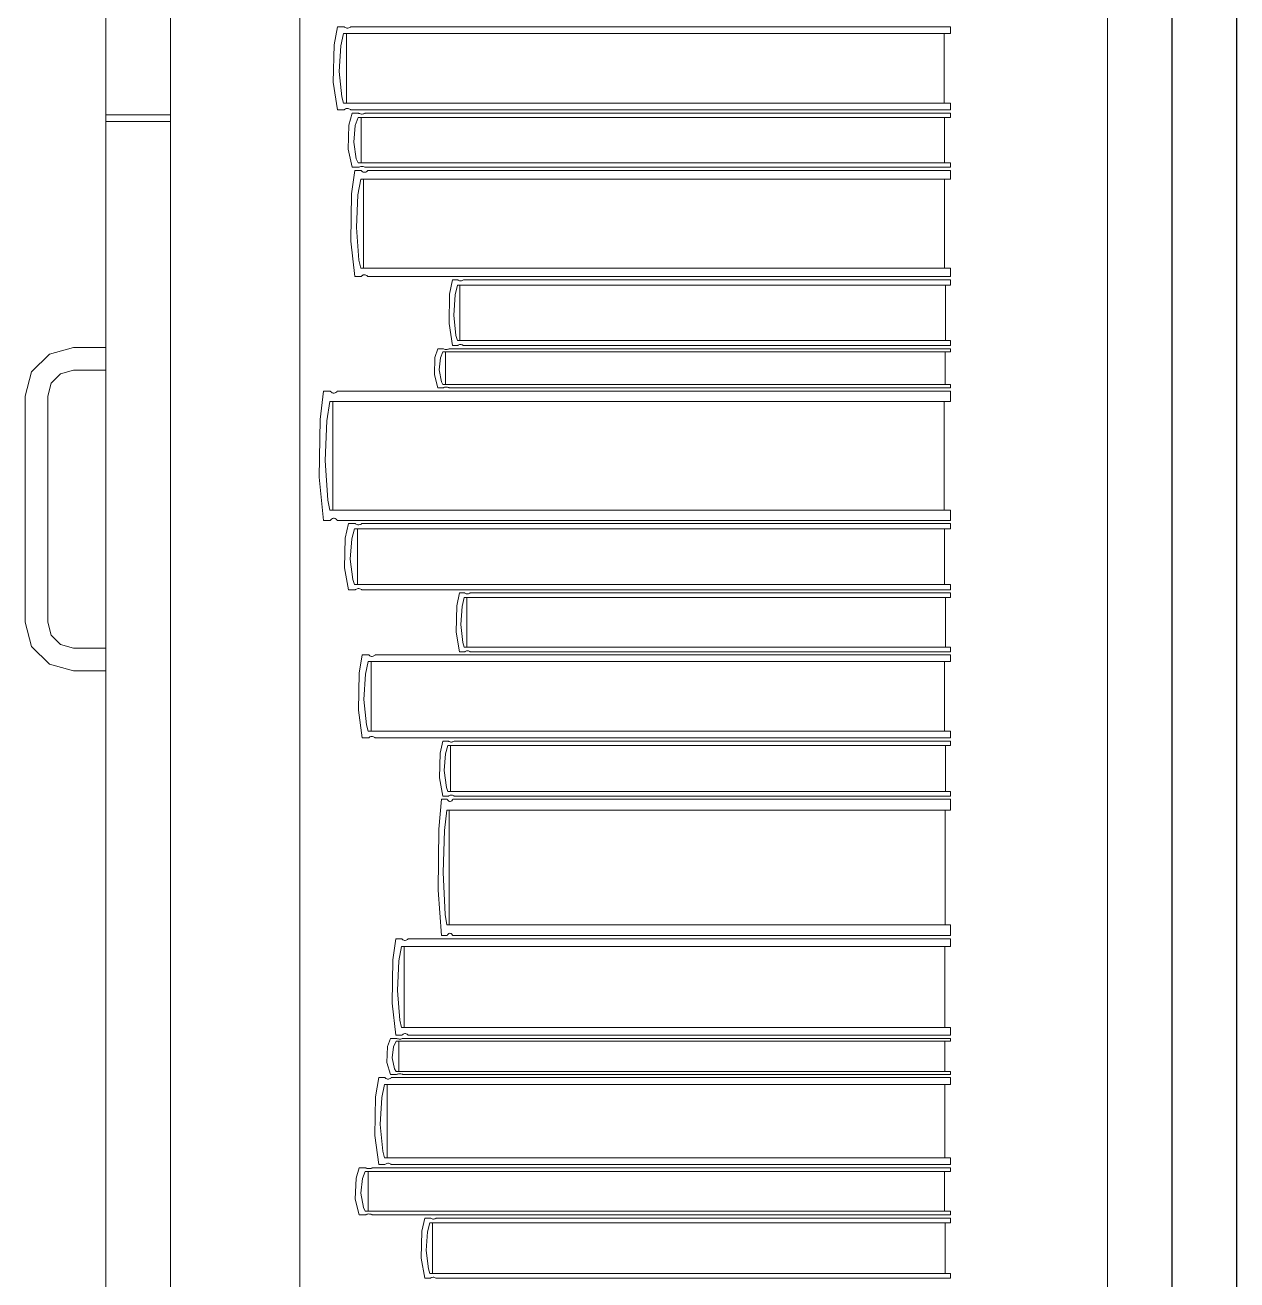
# Model space of a CAD drawing. Header units: inches. Extents: x -38 to 5698, y -33 to 92.
# Drawn here: x 228.6741 to 229.0491, y 35.7452 to 36.1335 of the extents above; entities that cross this region are included whole.
import ezdxf

# ---------------------------------------------------------------- set-up
doc = ezdxf.new("R2010")
doc.units = ezdxf.units.IN
doc.header["$MEASUREMENT"] = 0
doc.set_wipeout_variables(frame=1)
doc.linetypes.add('Wipeout_Contour', pattern=[1, 0, -1])
doc.layers.add('Interior - Mobiliario', color=7, linetype='Continuous')

msp = doc.modelspace()

# ---------------------------------------------------------------- linework, layer by layer
at = {"layer": 'Interior - Mobiliario', "color": 175, "linetype": 'Continuous', "lineweight": 13}
for p, q in [((228.69912, 34.98472), (228.69912, 36.48472)), ((228.69912, 36.46472), (228.69912, 35.00472)), ((228.69912, 36.46472), (228.69912, 35.00472)), ((228.69912, 36.46472), (228.69912, 36.10572)), ((228.71912, 36.46472), (228.71912, 35.00472)), ((228.71912, 36.46472), (228.71912, 35.00472)), ((228.71912, 36.46472), (228.71912, 35.00472)), ((228.71912, 36.46472), (228.71912, 36.10572)), ((229.02912, 35.00472), (229.02912, 36.46472)), ((228.71912, 36.44472), (228.71912, 35.02472)), ((228.75912, 35.02472), (228.75912, 36.44472)), ((229.00912, 36.44472), (229.00912, 35.02472)), ((228.77076, 36.13301), (228.76972, 36.12736)), ((228.77282, 36.13301), (228.77076, 36.13301)), ((228.77178, 36.12709), (228.77266, 36.13095)), ((228.77266, 36.13095), (228.96046, 36.13095)), ((228.77293, 36.13291), (228.77282, 36.13301)), ((228.77317, 36.13275), (228.77293, 36.13291)), ((228.77343, 36.13264), (228.77317, 36.13275)), ((228.7737, 36.13258), (228.77343, 36.13264)), ((228.7736, 36.13095), (228.7736, 36.10932)), ((228.77398, 36.13258), (228.7737, 36.13258)), ((228.77426, 36.13262), (228.77398, 36.13258)), ((228.77452, 36.13272), (228.77426, 36.13262)), ((228.77477, 36.13287), (228.77452, 36.13272)), ((228.77492, 36.13301), (228.77477, 36.13287)), ((228.96046, 36.13301), (228.77492, 36.13301)), ((228.95856, 36.10932), (228.95856, 36.13095)), ((228.96046, 36.13095), (228.96046, 36.13301)), ((228.76972, 36.12736), (228.76949, 36.11585)), ((228.7713, 36.11917), (228.77178, 36.12709)), ((228.77209, 36.11128), (228.7713, 36.11917)), ((228.76949, 36.11585), (228.77076, 36.10727)), ((228.77266, 36.10932), (228.77209, 36.11128)), ((228.77076, 36.10727), (228.77282, 36.10727)), ((228.96046, 36.10932), (228.77266, 36.10932)), ((228.77282, 36.10727), (228.77298, 36.1074)), ((228.77298, 36.1074), (228.77322, 36.10755)), ((228.77322, 36.10755), (228.77349, 36.10765)), ((228.77349, 36.10765), (228.77376, 36.1077)), ((228.77376, 36.1077), (228.77404, 36.10769)), ((228.77404, 36.10769), (228.77432, 36.10763)), ((228.77432, 36.10763), (228.77458, 36.10752)), ((228.77458, 36.10752), (228.77482, 36.10737)), ((228.77482, 36.10737), (228.77492, 36.10727)), ((228.77492, 36.10727), (228.96046, 36.10727)), ((228.96046, 36.10727), (228.96046, 36.10932)), ((228.69912, 36.10572), (228.71912, 36.10572)), ((228.69912, 35.74472), (228.69912, 36.10372)), ((228.69912, 36.10372), (228.71912, 36.10372)), ((228.71912, 35.74472), (228.71912, 36.10372)), ((228.7753, 36.10627), (228.77429, 36.10259)), ((228.77731, 36.10627), (228.7753, 36.10627)), ((228.7763, 36.10241), (228.77715, 36.10492)), ((228.77715, 36.10492), (228.96046, 36.10492)), ((228.77742, 36.1062), (228.77731, 36.10627)), ((228.77765, 36.1061), (228.77742, 36.1062)), ((228.77791, 36.10603), (228.77765, 36.1061)), ((228.77817, 36.10599), (228.77791, 36.10603)), ((228.77808, 36.10492), (228.77808, 36.09084)), ((228.77845, 36.10599), (228.77817, 36.10599)), ((228.77872, 36.10602), (228.77845, 36.10599)), ((228.77897, 36.10608), (228.77872, 36.10602)), ((228.77921, 36.10618), (228.77897, 36.10608)), ((228.77937, 36.10627), (228.77921, 36.10618)), ((228.96046, 36.10627), (228.77937, 36.10627)), ((228.95861, 36.09084), (228.95861, 36.10492)), ((228.96046, 36.10492), (228.96046, 36.10627)), ((228.77429, 36.10259), (228.77406, 36.09509)), ((228.77583, 36.09725), (228.7763, 36.10241)), ((228.7766, 36.09211), (228.77583, 36.09725)), ((228.77406, 36.09509), (228.7753, 36.0895)), ((228.77715, 36.09084), (228.7766, 36.09211)), ((228.77612, 36.0885), (228.77511, 36.08131)), ((228.7753, 36.0895), (228.77731, 36.0895)), ((228.77812, 36.0885), (228.77612, 36.0885)), ((228.96046, 36.09084), (228.77715, 36.09084)), ((228.77731, 36.0895), (228.77747, 36.08959)), ((228.77747, 36.08959), (228.77771, 36.08969)), ((228.77771, 36.08969), (228.77796, 36.08975)), ((228.77796, 36.08975), (228.77823, 36.08978)), ((228.77822, 36.08837), (228.77812, 36.0885)), ((228.77846, 36.08817), (228.77822, 36.08837)), ((228.77823, 36.08978), (228.77851, 36.08978)), ((228.77871, 36.08803), (228.77846, 36.08817)), ((228.77851, 36.08978), (228.77877, 36.08974)), ((228.77898, 36.08796), (228.77871, 36.08803)), ((228.77877, 36.08974), (228.77903, 36.08967)), ((228.77925, 36.08795), (228.77898, 36.08796)), ((228.77903, 36.08967), (228.77926, 36.08957)), ((228.77952, 36.08801), (228.77925, 36.08795)), ((228.77926, 36.08957), (228.77937, 36.0895)), ((228.77937, 36.0895), (228.96046, 36.0895)), ((228.77977, 36.08814), (228.77952, 36.08801)), ((228.78001, 36.08832), (228.77977, 36.08814)), ((228.78016, 36.0885), (228.78001, 36.08832)), ((228.96046, 36.0885), (228.78016, 36.0885)), ((228.96046, 36.0895), (228.96046, 36.09084)), ((228.96046, 36.08588), (228.96046, 36.0885)), ((228.77711, 36.08096), (228.77796, 36.08588)), ((228.77796, 36.08588), (228.96046, 36.08588)), ((228.77888, 36.08588), (228.77888, 36.05833)), ((228.95861, 36.05833), (228.95861, 36.08588)), ((228.77511, 36.08131), (228.77488, 36.06664)), ((228.77664, 36.07087), (228.77711, 36.08096)), ((228.77741, 36.06081), (228.77664, 36.07087)), ((228.77488, 36.06664), (228.77612, 36.0557)), ((228.77796, 36.05833), (228.77741, 36.06081)), ((228.96046, 36.05833), (228.77796, 36.05833)), ((228.96046, 36.0557), (228.96046, 36.05833)), ((228.77612, 36.0557), (228.77812, 36.0557)), ((228.77812, 36.0557), (228.77827, 36.05588)), ((228.77827, 36.05588), (228.77851, 36.05607)), ((228.77851, 36.05607), (228.77877, 36.05619)), ((228.77877, 36.05619), (228.77904, 36.05625)), ((228.77904, 36.05625), (228.77931, 36.05624)), ((228.77931, 36.05624), (228.77957, 36.05617)), ((228.77957, 36.05617), (228.77983, 36.05603)), ((228.77983, 36.05603), (228.78006, 36.05583)), ((228.78006, 36.05583), (228.78016, 36.0557)), ((228.78016, 36.0557), (228.96046, 36.0557)), ((228.80634, 36.0547), (228.8055, 36.05023)), ((228.80802, 36.0547), (228.80634, 36.0547)), ((228.80718, 36.05002), (228.80789, 36.05307)), ((228.80789, 36.05307), (228.96046, 36.05307)), ((228.80811, 36.05462), (228.80802, 36.0547)), ((228.8083, 36.0545), (228.80811, 36.05462)), ((228.80851, 36.05441), (228.8083, 36.0545)), ((228.80873, 36.05437), (228.80851, 36.05441)), ((228.80866, 36.05307), (228.80866, 36.03595)), ((228.80896, 36.05436), (228.80873, 36.05437)), ((228.80919, 36.0544), (228.80896, 36.05436)), ((228.8094, 36.05448), (228.80919, 36.0544)), ((228.8096, 36.05459), (228.8094, 36.05448)), ((228.80973, 36.0547), (228.8096, 36.05459)), ((228.96046, 36.0547), (228.80973, 36.0547)), ((228.95892, 36.03595), (228.95892, 36.05307)), ((228.96046, 36.05307), (228.96046, 36.0547)), ((228.8055, 36.05023), (228.80531, 36.04112)), ((228.80679, 36.04375), (228.80718, 36.05002)), ((228.80743, 36.0375), (228.80679, 36.04375)), ((228.80531, 36.04112), (228.80634, 36.03432)), ((228.80789, 36.03595), (228.80743, 36.0375)), ((228.68912, 36.03372), (228.68162, 36.03171)), ((228.69912, 36.03372), (228.68912, 36.03372)), ((228.69912, 36.02672), (228.69912, 36.03372)), ((228.80634, 36.03432), (228.80802, 36.03432)), ((228.96046, 36.03595), (228.80789, 36.03595)), ((228.80802, 36.03432), (228.80815, 36.03443)), ((228.80815, 36.03443), (228.80835, 36.03455)), ((228.80835, 36.03455), (228.80856, 36.03463)), ((228.80856, 36.03463), (228.80878, 36.03466)), ((228.80878, 36.03466), (228.80901, 36.03466)), ((228.80901, 36.03466), (228.80923, 36.03461)), ((228.80923, 36.03461), (228.80945, 36.03453)), ((228.80945, 36.03453), (228.80964, 36.0344)), ((228.80964, 36.0344), (228.80973, 36.03432)), ((228.80973, 36.03432), (228.96046, 36.03432)), ((228.96046, 36.03432), (228.96046, 36.03595)), ((228.68162, 36.03171), (228.67612, 36.02622)), ((228.80096, 36.03068), (228.80077, 36.0253)), ((228.80183, 36.03332), (228.80096, 36.03068)), ((228.80356, 36.03332), (228.80183, 36.03332)), ((228.80229, 36.02685), (228.80269, 36.03056)), ((228.80269, 36.03056), (228.80342, 36.03236)), ((228.80342, 36.03236), (228.96046, 36.03236)), ((228.80364, 36.03328), (228.80356, 36.03332)), ((228.80385, 36.0332), (228.80364, 36.03328)), ((228.80406, 36.03315), (228.80385, 36.0332)), ((228.80429, 36.03312), (228.80406, 36.03315)), ((228.80421, 36.03236), (228.80421, 36.02225)), ((228.80453, 36.03312), (228.80429, 36.03312)), ((228.80476, 36.03314), (228.80453, 36.03312)), ((228.80498, 36.03319), (228.80476, 36.03314)), ((228.80518, 36.03326), (228.80498, 36.03319)), ((228.80531, 36.03332), (228.80518, 36.03326)), ((228.96046, 36.03332), (228.80531, 36.03332)), ((228.95887, 36.02225), (228.95887, 36.03236)), ((228.96046, 36.03236), (228.96046, 36.03332)), ((228.67612, 36.02622), (228.67412, 36.01872)), ((228.68219, 36.02272), (228.68512, 36.02564)), ((228.68512, 36.02564), (228.68912, 36.02672)), ((228.68912, 36.02672), (228.69912, 36.02672)), ((228.80295, 36.02316), (228.80229, 36.02685)), ((228.68112, 36.01872), (228.68219, 36.02272)), ((228.80077, 36.0253), (228.80183, 36.02128)), ((228.80342, 36.02225), (228.80295, 36.02316)), ((228.96046, 36.02225), (228.80342, 36.02225)), ((228.96046, 36.02128), (228.96046, 36.02225)), ((228.67412, 36.01872), (228.67412, 35.94872)), ((228.68112, 35.94872), (228.68112, 36.01872)), ((228.76645, 36.02028), (228.76539, 36.0115)), ((228.76856, 36.02028), (228.76645, 36.02028)), ((228.76867, 36.02013), (228.76856, 36.02028)), ((228.76891, 36.01989), (228.76867, 36.02013)), ((228.76918, 36.01972), (228.76891, 36.01989)), ((228.76946, 36.01962), (228.76918, 36.01972)), ((228.76974, 36.01961), (228.76946, 36.01962)), ((228.77003, 36.01969), (228.76974, 36.01961)), ((228.7703, 36.01984), (228.77003, 36.01969)), ((228.77055, 36.02007), (228.7703, 36.01984)), ((228.77071, 36.02028), (228.77055, 36.02007)), ((228.96046, 36.02028), (228.77071, 36.02028)), ((228.80183, 36.02128), (228.80356, 36.02128)), ((228.80356, 36.02128), (228.80369, 36.02135)), ((228.80369, 36.02135), (228.80389, 36.02142)), ((228.80389, 36.02142), (228.80411, 36.02146)), ((228.80411, 36.02146), (228.80434, 36.02149)), ((228.80434, 36.02149), (228.80458, 36.02148)), ((228.80458, 36.02148), (228.80481, 36.02146)), ((228.80481, 36.02146), (228.80503, 36.0214)), ((228.80503, 36.0214), (228.80523, 36.02133)), ((228.80523, 36.02133), (228.80531, 36.02128)), ((228.80531, 36.02128), (228.96046, 36.02128)), ((228.96046, 36.01708), (228.96046, 36.02028)), ((228.7675, 36.01108), (228.76839, 36.01708)), ((228.76839, 36.01708), (228.96046, 36.01708)), ((228.76936, 36.01708), (228.76936, 35.98344)), ((228.95852, 35.98344), (228.95852, 36.01708)), ((228.76539, 36.0115), (228.76515, 35.99359)), ((228.767, 35.99875), (228.7675, 36.01108)), ((228.76781, 35.98647), (228.767, 35.99875)), ((228.76515, 35.99359), (228.76645, 35.98023)), ((228.76839, 35.98344), (228.76781, 35.98647)), ((228.96046, 35.98344), (228.76839, 35.98344)), ((228.96046, 35.98023), (228.96046, 35.98344)), ((228.76645, 35.98023), (228.76856, 35.98023)), ((228.76856, 35.98023), (228.76872, 35.98045)), ((228.76872, 35.98045), (228.76897, 35.98067)), ((228.76897, 35.98067), (228.76924, 35.98083)), ((228.76924, 35.98083), (228.76952, 35.9809)), ((228.76952, 35.9809), (228.76981, 35.98089)), ((228.76981, 35.98089), (228.77009, 35.9808)), ((228.77009, 35.9808), (228.77035, 35.98063)), ((228.77035, 35.98063), (228.7706, 35.98039)), ((228.7706, 35.98039), (228.77071, 35.98023)), ((228.77071, 35.98023), (228.96046, 35.98023)), ((228.77422, 35.97923), (228.7732, 35.97475)), ((228.77624, 35.97923), (228.77422, 35.97923)), ((228.77635, 35.97915), (228.77624, 35.97923)), ((228.77658, 35.97903), (228.77635, 35.97915)), ((228.77815, 35.97912), (228.77791, 35.979)), ((228.77831, 35.97923), (228.77815, 35.97912)), ((228.96046, 35.97923), (228.77831, 35.97923)), ((228.96046, 35.9776), (228.96046, 35.97923)), ((228.77522, 35.97453), (228.77608, 35.9776)), ((228.77608, 35.9776), (228.96046, 35.9776)), ((228.77684, 35.97894), (228.77658, 35.97903)), ((228.77711, 35.97889), (228.77684, 35.97894)), ((228.77701, 35.9776), (228.77701, 35.96042)), ((228.77738, 35.97889), (228.77711, 35.97889)), ((228.77765, 35.97893), (228.77738, 35.97889)), ((228.77791, 35.979), (228.77765, 35.97893)), ((228.9586, 35.96042), (228.9586, 35.9776)), ((228.7732, 35.97475), (228.77297, 35.9656)), ((228.77475, 35.96824), (228.77522, 35.97453)), ((228.77553, 35.96197), (228.77475, 35.96824)), ((228.77297, 35.9656), (228.77422, 35.95878)), ((228.77608, 35.96042), (228.77553, 35.96197)), ((228.96046, 35.96042), (228.77608, 35.96042)), ((228.96046, 35.95878), (228.96046, 35.96042)), ((228.77422, 35.95878), (228.77624, 35.95878)), ((228.77624, 35.95878), (228.7764, 35.95889)), ((228.7764, 35.95889), (228.77664, 35.95901)), ((228.77664, 35.95901), (228.7769, 35.95909)), ((228.7769, 35.95909), (228.77717, 35.95912)), ((228.77717, 35.95912), (228.77744, 35.95912)), ((228.77744, 35.95912), (228.77771, 35.95907)), ((228.77771, 35.95907), (228.77797, 35.95899)), ((228.77797, 35.95899), (228.7782, 35.95886)), ((228.7782, 35.95886), (228.77831, 35.95878)), ((228.77831, 35.95878), (228.96046, 35.95878)), ((228.80851, 35.95778), (228.80767, 35.95379)), ((228.81016, 35.95778), (228.80851, 35.95778)), ((228.80933, 35.9536), (228.81003, 35.95633)), ((228.81003, 35.95633), (228.96046, 35.95633)), ((228.81024, 35.95771), (228.81016, 35.95778)), ((228.81043, 35.9576), (228.81024, 35.95771)), ((228.81064, 35.95752), (228.81043, 35.9576)), ((228.81086, 35.95748), (228.81064, 35.95752)), ((228.81079, 35.95633), (228.81079, 35.94104)), ((228.81109, 35.95748), (228.81086, 35.95748)), ((228.81131, 35.95751), (228.81109, 35.95748)), ((228.81152, 35.95758), (228.81131, 35.95751)), ((228.81172, 35.95768), (228.81152, 35.95758)), ((228.81184, 35.95778), (228.81172, 35.95768)), ((228.96046, 35.95778), (228.81184, 35.95778)), ((228.95894, 35.94104), (228.95894, 35.95633)), ((228.96046, 35.95633), (228.96046, 35.95778)), ((228.80767, 35.95379), (228.80749, 35.94566)), ((228.80894, 35.948), (228.80933, 35.9536)), ((228.67412, 35.94872), (228.67612, 35.94122)), ((228.68219, 35.94472), (228.68112, 35.94872)), ((228.80957, 35.94242), (228.80894, 35.948)), ((228.68512, 35.94179), (228.68219, 35.94472)), ((228.80749, 35.94566), (228.80851, 35.93959)), ((228.67612, 35.94122), (228.68162, 35.93573)), ((228.68912, 35.94072), (228.68512, 35.94179)), ((228.69912, 35.94072), (228.68912, 35.94072)), ((228.69912, 35.93372), (228.69912, 35.94072)), ((228.81003, 35.94104), (228.80957, 35.94242)), ((228.96046, 35.94104), (228.81003, 35.94104)), ((228.96046, 35.93959), (228.96046, 35.94104)), ((228.77847, 35.93859), (228.77748, 35.93296)), ((228.78045, 35.93859), (228.77847, 35.93859)), ((228.77946, 35.93269), (228.78029, 35.93654)), ((228.78029, 35.93654), (228.96046, 35.93654)), ((228.78055, 35.93849), (228.78045, 35.93859)), ((228.78078, 35.93833), (228.78055, 35.93849)), ((228.78103, 35.93822), (228.78078, 35.93833)), ((228.78129, 35.93817), (228.78103, 35.93822)), ((228.7812, 35.93654), (228.7812, 35.91499)), ((228.78156, 35.93816), (228.78129, 35.93817)), ((228.78183, 35.93821), (228.78156, 35.93816)), ((228.78208, 35.9383), (228.78183, 35.93821)), ((228.78232, 35.93845), (228.78208, 35.9383)), ((228.78247, 35.93859), (228.78232, 35.93845)), ((228.96046, 35.93859), (228.78247, 35.93859)), ((228.80851, 35.93959), (228.81016, 35.93959)), ((228.81016, 35.93959), (228.81028, 35.93969)), ((228.81028, 35.93969), (228.81048, 35.93979)), ((228.81048, 35.93979), (228.81069, 35.93986)), ((228.81069, 35.93986), (228.81091, 35.93989)), ((228.81091, 35.93989), (228.81114, 35.93989)), ((228.81114, 35.93989), (228.81136, 35.93985)), ((228.81136, 35.93985), (228.81156, 35.93977)), ((228.81156, 35.93977), (228.81176, 35.93966)), ((228.81176, 35.93966), (228.81184, 35.93959)), ((228.81184, 35.93959), (228.96046, 35.93959)), ((228.95864, 35.91499), (228.95864, 35.93654)), ((228.96046, 35.93654), (228.96046, 35.93859)), ((228.68162, 35.93573), (228.68912, 35.93372)), ((228.68912, 35.93372), (228.69912, 35.93372)), ((228.77748, 35.93296), (228.77725, 35.92149)), ((228.77899, 35.9248), (228.77946, 35.93269)), ((228.77975, 35.91693), (228.77899, 35.9248)), ((228.77725, 35.92149), (228.77847, 35.91293)), ((228.78029, 35.91499), (228.77975, 35.91693)), ((228.96046, 35.91499), (228.78029, 35.91499)), ((228.78045, 35.91293), (228.7806, 35.91307)), ((228.7806, 35.91307), (228.78083, 35.91322)), ((228.78083, 35.91322), (228.78109, 35.91332)), ((228.78109, 35.91332), (228.78135, 35.91336)), ((228.78135, 35.91336), (228.78162, 35.91336)), ((228.78162, 35.91336), (228.78188, 35.9133)), ((228.78188, 35.9133), (228.78213, 35.91319)), ((228.78213, 35.91319), (228.78236, 35.91303)), ((228.96046, 35.91293), (228.96046, 35.91499)), ((228.77847, 35.91293), (228.78045, 35.91293)), ((228.78236, 35.91303), (228.78247, 35.91293)), ((228.78247, 35.91293), (228.96046, 35.91293)), ((228.80341, 35.91193), (228.80255, 35.90821)), ((228.80511, 35.91193), (228.80341, 35.91193)), ((228.80425, 35.90803), (228.80498, 35.91058)), ((228.80498, 35.91058), (228.96046, 35.91058)), ((228.8052, 35.91187), (228.80511, 35.91193)), ((228.8054, 35.91177), (228.8052, 35.91187)), ((228.80561, 35.91169), (228.8054, 35.91177)), ((228.80584, 35.91165), (228.80561, 35.91169)), ((228.80576, 35.91058), (228.80576, 35.89631)), ((228.80607, 35.91165), (228.80584, 35.91165)), ((228.8063, 35.91168), (228.80607, 35.91165)), ((228.80652, 35.91175), (228.8063, 35.91168)), ((228.80672, 35.91184), (228.80652, 35.91175)), ((228.80685, 35.91193), (228.80672, 35.91184)), ((228.96046, 35.91193), (228.80685, 35.91193)), ((228.95889, 35.89631), (228.95889, 35.91058)), ((228.96046, 35.91058), (228.96046, 35.91193)), ((228.80255, 35.90821), (228.80235, 35.90062)), ((228.80385, 35.90281), (228.80425, 35.90803)), ((228.80451, 35.8976), (228.80385, 35.90281)), ((228.80235, 35.90062), (228.80341, 35.89495)), ((228.80498, 35.89631), (228.80451, 35.8976)), ((228.80302, 35.89395), (228.80216, 35.8847)), ((228.80473, 35.89395), (228.80302, 35.89395)), ((228.80341, 35.89495), (228.80511, 35.89495)), ((228.80482, 35.89379), (228.80473, 35.89395)), ((228.80502, 35.89353), (228.80482, 35.89379)), ((228.96046, 35.89631), (228.80498, 35.89631)), ((228.80511, 35.89495), (228.80524, 35.89504)), ((228.80524, 35.89504), (228.80544, 35.89514)), ((228.80544, 35.89514), (228.80566, 35.89521)), ((228.80566, 35.89521), (228.80589, 35.89524)), ((228.80589, 35.89524), (228.80612, 35.89523)), ((228.80612, 35.89523), (228.80635, 35.89519)), ((228.80634, 35.89373), (228.80614, 35.89349)), ((228.80647, 35.89395), (228.80634, 35.89373)), ((228.80635, 35.89519), (228.80657, 35.89512)), ((228.96046, 35.89395), (228.80647, 35.89395)), ((228.80657, 35.89512), (228.80676, 35.89502)), ((228.80676, 35.89502), (228.80685, 35.89495)), ((228.80685, 35.89495), (228.96046, 35.89495)), ((228.96046, 35.89495), (228.96046, 35.89631)), ((228.96046, 35.89058), (228.96046, 35.89395)), ((228.80387, 35.88426), (228.80459, 35.89058)), ((228.80459, 35.89058), (228.96046, 35.89058)), ((228.80523, 35.89335), (228.80502, 35.89353)), ((228.80546, 35.89326), (228.80523, 35.89335)), ((228.80538, 35.89058), (228.80538, 35.85513)), ((228.80569, 35.89325), (228.80546, 35.89326)), ((228.80592, 35.89333), (228.80569, 35.89325)), ((228.80614, 35.89349), (228.80592, 35.89333)), ((228.95888, 35.85513), (228.95888, 35.89058)), ((228.80216, 35.8847), (228.80196, 35.86583)), ((228.80347, 35.87127), (228.80387, 35.88426)), ((228.80413, 35.85833), (228.80347, 35.87127)), ((228.80196, 35.86583), (228.80302, 35.85176)), ((228.80459, 35.85513), (228.80413, 35.85833)), ((228.96046, 35.85513), (228.80459, 35.85513)), ((228.96046, 35.85176), (228.96046, 35.85513)), ((228.80302, 35.85176), (228.80473, 35.85176)), ((228.80473, 35.85176), (228.80486, 35.85199)), ((228.80486, 35.85199), (228.80506, 35.85223)), ((228.80506, 35.85223), (228.80528, 35.85239)), ((228.80528, 35.85239), (228.80551, 35.85246)), ((228.80551, 35.85246), (228.80574, 35.85245)), ((228.80574, 35.85245), (228.80597, 35.85236)), ((228.80597, 35.85236), (228.80619, 35.85218)), ((228.80619, 35.85218), (228.80639, 35.85192)), ((228.80639, 35.85192), (228.80647, 35.85176)), ((228.80647, 35.85176), (228.96046, 35.85176)), ((228.78886, 35.85076), (228.78792, 35.84422)), ((228.79073, 35.85076), (228.78886, 35.85076)), ((228.78979, 35.8439), (228.79058, 35.84837)), ((228.79058, 35.84837), (228.96046, 35.84837)), ((228.79082, 35.85064), (228.79073, 35.85076)), ((228.79104, 35.85046), (228.79082, 35.85064)), ((228.79127, 35.85034), (228.79104, 35.85046)), ((228.79152, 35.85027), (228.79127, 35.85034)), ((228.79143, 35.84837), (228.79143, 35.82331)), ((228.79177, 35.85026), (228.79152, 35.85027)), ((228.79202, 35.85032), (228.79177, 35.85026)), ((228.79226, 35.85043), (228.79202, 35.85032)), ((228.79249, 35.8506), (228.79226, 35.85043)), ((228.79263, 35.85076), (228.79249, 35.8506)), ((228.96046, 35.85076), (228.79263, 35.85076)), ((228.95874, 35.82331), (228.95874, 35.84837)), ((228.96046, 35.84837), (228.96046, 35.85076)), ((228.78792, 35.84422), (228.78771, 35.83087)), ((228.78935, 35.83472), (228.78979, 35.8439)), ((228.79007, 35.82557), (228.78935, 35.83472)), ((228.78771, 35.83087), (228.78886, 35.82092)), ((228.79058, 35.82331), (228.79007, 35.82557)), ((228.78719, 35.81992), (228.78624, 35.81749)), ((228.78907, 35.81992), (228.78719, 35.81992)), ((228.78886, 35.82092), (228.79073, 35.82092)), ((228.78917, 35.81988), (228.78907, 35.81992)), ((228.78939, 35.81981), (228.78917, 35.81988)), ((228.96046, 35.82331), (228.79058, 35.82331)), ((228.79085, 35.81987), (228.79062, 35.8198)), ((228.79073, 35.82092), (228.79087, 35.82108)), ((228.79099, 35.81992), (228.79085, 35.81987)), ((228.79087, 35.82108), (228.79109, 35.82126)), ((228.96046, 35.81992), (228.79099, 35.81992)), ((228.79109, 35.82126), (228.79133, 35.82137)), ((228.79133, 35.82137), (228.79158, 35.82142)), ((228.79158, 35.82142), (228.79183, 35.82142)), ((228.79183, 35.82142), (228.79208, 35.82135)), ((228.79208, 35.82135), (228.79231, 35.82122)), ((228.79231, 35.82122), (228.79253, 35.82104)), ((228.79253, 35.82104), (228.79263, 35.82092)), ((228.79263, 35.82092), (228.96046, 35.82092)), ((228.96046, 35.82092), (228.96046, 35.82331)), ((228.96046, 35.81904), (228.96046, 35.81992)), ((228.78624, 35.81749), (228.78602, 35.81252)), ((228.78768, 35.81395), (228.78812, 35.81737)), ((228.78812, 35.81737), (228.78892, 35.81904)), ((228.78892, 35.81904), (228.96046, 35.81904)), ((228.78962, 35.81977), (228.78939, 35.81981)), ((228.78987, 35.81974), (228.78962, 35.81977)), ((228.78979, 35.81904), (228.78979, 35.8097)), ((228.79013, 35.81974), (228.78987, 35.81974)), ((228.79038, 35.81976), (228.79013, 35.81974)), ((228.79062, 35.8198), (228.79038, 35.81976)), ((228.95873, 35.8097), (228.95873, 35.81904)), ((228.78602, 35.81252), (228.78719, 35.80881)), ((228.78841, 35.81054), (228.78768, 35.81395)), ((228.78719, 35.80881), (228.78907, 35.80881)), ((228.78892, 35.8097), (228.78841, 35.81054)), ((228.96046, 35.8097), (228.78892, 35.8097)), ((228.78907, 35.80881), (228.78921, 35.80887)), ((228.78921, 35.80887), (228.78944, 35.80893)), ((228.78944, 35.80893), (228.78968, 35.80898)), ((228.78968, 35.80898), (228.78993, 35.809)), ((228.78993, 35.809), (228.79019, 35.80899)), ((228.79019, 35.80899), (228.79044, 35.80897)), ((228.79044, 35.80897), (228.79067, 35.80892)), ((228.79067, 35.80892), (228.79089, 35.80885)), ((228.79089, 35.80885), (228.79099, 35.80881)), ((228.79099, 35.80881), (228.96046, 35.80881)), ((228.96046, 35.80881), (228.96046, 35.8097)), ((228.78354, 35.80781), (228.78257, 35.8019)), ((228.78546, 35.80781), (228.78354, 35.80781)), ((228.78449, 35.80162), (228.78531, 35.80566)), ((228.78531, 35.80566), (228.96046, 35.80566)), ((228.78556, 35.80771), (228.78546, 35.80781)), ((228.78578, 35.80754), (228.78556, 35.80771)), ((228.78603, 35.80743), (228.78578, 35.80754)), ((228.78628, 35.80737), (228.78603, 35.80743)), ((228.95869, 35.80566), (228.78619, 35.80566)), ((228.78619, 35.80566), (228.78619, 35.78304)), ((228.78654, 35.80736), (228.78628, 35.80737)), ((228.7868, 35.80741), (228.78654, 35.80736)), ((228.78705, 35.80751), (228.7868, 35.80741)), ((228.78728, 35.80767), (228.78705, 35.80751)), ((228.78742, 35.80781), (228.78728, 35.80767)), ((228.96046, 35.80781), (228.78742, 35.80781)), ((228.95869, 35.78304), (228.95869, 35.80566)), ((228.96046, 35.80566), (228.96046, 35.80781)), ((228.78257, 35.8019), (228.78235, 35.78986)), ((228.78404, 35.79333), (228.78449, 35.80162)), ((228.78478, 35.78508), (228.78404, 35.79333)), ((228.78235, 35.78986), (228.78354, 35.78088)), ((228.78531, 35.78304), (228.78478, 35.78508)), ((228.96046, 35.78304), (228.78531, 35.78304)), ((228.78546, 35.78088), (228.78561, 35.78103)), ((228.78561, 35.78103), (228.78584, 35.78118)), ((228.78584, 35.78118), (228.78608, 35.78128)), ((228.78608, 35.78128), (228.78634, 35.78133)), ((228.78619, 35.78304), (228.95869, 35.78304)), ((228.78634, 35.78133), (228.7866, 35.78133)), ((228.7866, 35.78133), (228.78686, 35.78126)), ((228.78686, 35.78126), (228.7871, 35.78115)), ((228.7871, 35.78115), (228.78732, 35.78099)), ((228.96046, 35.78088), (228.96046, 35.78304)), ((228.77753, 35.77988), (228.77653, 35.7767)), ((228.77952, 35.77988), (228.77753, 35.77988)), ((228.77852, 35.77655), (228.77936, 35.77872)), ((228.77936, 35.77872), (228.96046, 35.77872)), ((228.77962, 35.77983), (228.77952, 35.77988)), ((228.77985, 35.77974), (228.77962, 35.77983)), ((228.7801, 35.77968), (228.77985, 35.77974)), ((228.78037, 35.77964), (228.7801, 35.77968)), ((228.78027, 35.77872), (228.78027, 35.76652)), ((228.78064, 35.77964), (228.78037, 35.77964)), ((228.7809, 35.77967), (228.78064, 35.77964)), ((228.78116, 35.77972), (228.7809, 35.77967)), ((228.78139, 35.7798), (228.78116, 35.77972)), ((228.78154, 35.77988), (228.78139, 35.7798)), ((228.96046, 35.77988), (228.78154, 35.77988)), ((228.78354, 35.78088), (228.78546, 35.78088)), ((228.78732, 35.78099), (228.78742, 35.78088)), ((228.78742, 35.78088), (228.96046, 35.78088)), ((228.95863, 35.76652), (228.95863, 35.77872)), ((228.96046, 35.77872), (228.96046, 35.77988)), ((228.77653, 35.7767), (228.7763, 35.77021)), ((228.77805, 35.77208), (228.77852, 35.77655)), ((228.7763, 35.77021), (228.77753, 35.76536)), ((228.77882, 35.76763), (228.77805, 35.77208)), ((228.77936, 35.76652), (228.77882, 35.76763)), ((228.96046, 35.76652), (228.77936, 35.76652)), ((228.77967, 35.76544), (228.7799, 35.76552)), ((228.7799, 35.76552), (228.78016, 35.76558)), ((228.78016, 35.76558), (228.78043, 35.76561)), ((228.78043, 35.76561), (228.7807, 35.7656)), ((228.7807, 35.7656), (228.78096, 35.76557)), ((228.78096, 35.76557), (228.78121, 35.76551)), ((228.78121, 35.76551), (228.78144, 35.76542)), ((228.96046, 35.76536), (228.96046, 35.76652)), ((228.77753, 35.76536), (228.77952, 35.76536)), ((228.77952, 35.76536), (228.77967, 35.76544)), ((228.78144, 35.76542), (228.78154, 35.76536)), ((228.78154, 35.76536), (228.96046, 35.76536)), ((228.79778, 35.76436), (228.79689, 35.76027)), ((228.79955, 35.76436), (228.79778, 35.76436)), ((228.79866, 35.76008), (228.7994, 35.76287)), ((228.7994, 35.76287), (228.96046, 35.76287)), ((228.79964, 35.76429), (228.79955, 35.76436)), ((228.79984, 35.76418), (228.79964, 35.76429)), ((228.80007, 35.7641), (228.79984, 35.76418)), ((228.8003, 35.76406), (228.80007, 35.7641)), ((228.80022, 35.76287), (228.80022, 35.74721)), ((228.80054, 35.76405), (228.8003, 35.76406)), ((228.80078, 35.76409), (228.80054, 35.76405)), ((228.801, 35.76416), (228.80078, 35.76409)), ((228.80121, 35.76426), (228.801, 35.76416)), ((228.80135, 35.76436), (228.80121, 35.76426)), ((228.96046, 35.76436), (228.80135, 35.76436)), ((228.95883, 35.74721), (228.95883, 35.76287)), ((228.96046, 35.76287), (228.96046, 35.76436)), ((228.79689, 35.76027), (228.79669, 35.75193)), ((228.79824, 35.75434), (228.79866, 35.76008)), ((228.79892, 35.74862), (228.79824, 35.75434)), ((228.79669, 35.75193), (228.79778, 35.74572)), ((228.7994, 35.74721), (228.79892, 35.74862)), ((228.96046, 35.74721), (228.7994, 35.74721)), ((228.96046, 35.74572), (228.96046, 35.74721)), ((228.79778, 35.74572), (228.79955, 35.74572)), ((228.79955, 35.74572), (228.79968, 35.74582)), ((228.79968, 35.74582), (228.79989, 35.74592)), ((228.79989, 35.74592), (228.80012, 35.74599)), ((228.80012, 35.74599), (228.80035, 35.74603)), ((228.80035, 35.74603), (228.80059, 35.74602)), ((228.80059, 35.74602), (228.80083, 35.74598)), ((228.80083, 35.74598), (228.80105, 35.7459)), ((228.80105, 35.7459), (228.80126, 35.74579)), ((228.80126, 35.74579), (228.80135, 35.74572)), ((228.80135, 35.74572), (228.96046, 35.74572))]:
    msp.add_line(p, q, dxfattribs=at)

# ---------------------------------------------------------------- next in the draw order: wipeouts: each hides what was drawn before it
at = {"color": 254, "linetype": 'Wipeout_Contour', "lineweight": 0, "ltscale": 6610.17513}
msp.add_wipeout([(229.02912, 36.46472), (229.02912, 35.00472), (229.04912, 35.00472), (229.04912, 36.46472)], dxfattribs=at).dxf.layer = 'Interior - Mobiliario'

# ---------------------------------------------------------------- next in the draw order: linework, layer by layer
at = {"layer": 'Interior - Mobiliario', "color": 175, "linetype": 'Continuous', "lineweight": 13}
for p, q in [((229.04912, 36.48472), (229.04912, 34.98472)), ((229.02912, 36.46472), (229.02912, 35.00472)), ((229.02912, 35.00472), (229.02912, 36.46472)), ((229.02912, 35.00472), (229.02912, 36.46472)), ((229.02912, 35.00472), (229.02912, 36.46472)), ((229.04912, 35.00472), (229.04912, 36.46472)), ((229.04912, 35.00472), (229.04912, 36.46472)), ((229.04912, 35.02472), (229.04912, 36.44472))]:
    msp.add_line(p, q, dxfattribs=at)
at = {"layer": 'Interior - Mobiliario', "color": 175, "linetype": 'Continuous', "lineweight": 30}
for p, q in [((229.02912, 35.00472), (229.02912, 36.46472)), ((229.04912, 35.00472), (229.04912, 36.46472))]:
    msp.add_line(p, q, dxfattribs=at)

doc.saveas('drawing.dxf')
